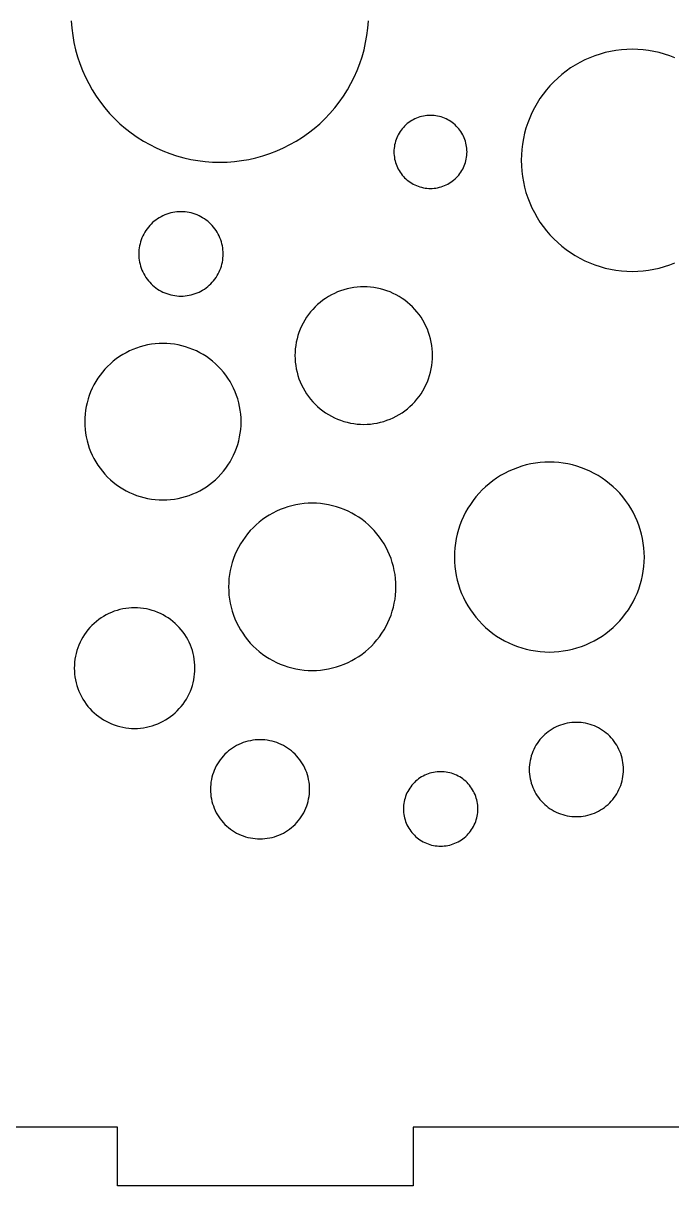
# Model space of a CAD drawing. Header units: millimetres. Extents: x 0 to 375, y -237 to 0.
# Drawn here: x 199.4 to 234.5, y -126.3 to -63.5 of the extents above; entities that cross this region are included whole.
import ezdxf

# ---------------------------------------------------------------- set-up
doc = ezdxf.new("R2010")
doc.units = ezdxf.units.MM
doc.layers.add('CUT', color=1, linetype='Continuous')

msp = doc.modelspace()

# ---------------------------------------------------------------- linework, layer by layer
at = {"layer": 'CUT'}
for points in [[(276.825, -51.175), (276.825, -75.175), (280, -75.175), (280, -99.175), (276.825, -99.175), (276.825, -123.175), (265.5, -123.175), (265.5, -126.35), (265.5, -126.35), (249.5, -126.35), (249.5, -123.175), (220.5, -123.175), (220.5, -126.35), (204.5, -126.35), (204.5, -123.175), (193.175, -123.175)], [(202.011, -63.361), (202.04, -63.755), (202.088, -64.146), (202.155, -64.535), (202.242, -64.92), (202.347, -65.3), (202.471, -65.675), (202.613, -66.043), (202.773, -66.404), (202.95, -66.756), (203.145, -67.099), (203.356, -67.433), (203.583, -67.755), (203.826, -68.066), (204.083, -68.365), (204.355, -68.651), (204.641, -68.923), (204.94, -69.181), (205.251, -69.423), (205.574, -69.651), (205.907, -69.862), (206.25, -70.056), (206.603, -70.234), (206.963, -70.393), (207.331, -70.535), (207.706, -70.659), (208.086, -70.765), (208.471, -70.851), (208.86, -70.918), (209.252, -70.967), (209.645, -70.996), (210.04, -71.005), (210.434, -70.996), (210.828, -70.967), (211.219, -70.918), (211.608, -70.851), (211.993, -70.765), (212.373, -70.659), (212.748, -70.535), (213.116, -70.393), (213.477, -70.234), (213.829, -70.056), (214.172, -69.862), (214.506, -69.651), (214.828, -69.423), (215.139, -69.181), (215.438, -68.923), (215.724, -68.651), (215.996, -68.365), (216.254, -68.066), (216.497, -67.755), (216.724, -67.433), (216.935, -67.099), (217.129, -66.756), (217.307, -66.404), (217.467, -66.043), (217.609, -65.675), (217.732, -65.3), (217.838, -64.92), (217.924, -64.535), (217.924, -64.535), (217.992, -64.146), (218.04, -63.755), (218.069, -63.361)], [(234.637, -65.354), (234.362, -65.248), (234.082, -65.156), (233.798, -65.077), (233.511, -65.012), (233.22, -64.962), (232.928, -64.926), (232.634, -64.904), (232.339, -64.897), (232.044, -64.904), (231.75, -64.926), (231.458, -64.962), (231.168, -65.012), (230.88, -65.077), (230.596, -65.156), (230.316, -65.248), (230.041, -65.354), (229.771, -65.474), (229.508, -65.606), (229.252, -65.751), (229.003, -65.909), (228.762, -66.079), (228.529, -66.26), (228.306, -66.453), (228.093, -66.656), (227.889, -66.869), (227.697, -67.093), (227.516, -67.325), (227.346, -67.566), (227.188, -67.815), (227.043, -68.071), (226.91, -68.335), (226.791, -68.604), (226.685, -68.879), (226.592, -69.159), (226.514, -69.443), (226.449, -69.731), (226.399, -70.021), (226.363, -70.314), (226.341, -70.608), (226.334, -70.902), (226.341, -71.197), (226.363, -71.491), (226.399, -71.784), (226.449, -72.074), (226.514, -72.362), (226.592, -72.646), (226.685, -72.926), (226.791, -73.201), (226.91, -73.47), (227.043, -73.733), (227.188, -73.99), (227.346, -74.239), (227.516, -74.48), (227.697, -74.712), (227.889, -74.935), (228.093, -75.149), (228.306, -75.352), (228.529, -75.545), (228.762, -75.726), (229.003, -75.896), (229.252, -76.053), (229.508, -76.199), (229.771, -76.331), (230.041, -76.451), (230.316, -76.557), (230.596, -76.649), (230.88, -76.728), (231.168, -76.792), (231.458, -76.843), (231.75, -76.879), (232.044, -76.901), (232.339, -76.908), (232.634, -76.901), (232.928, -76.879), (233.22, -76.843), (233.511, -76.792), (233.798, -76.728), (234.082, -76.649), (234.362, -76.557), (234.637, -76.451)]]:
    msp.add_lwpolyline(points, dxfattribs=at)
for points in [[(223.344, -70.926), (223.365, -70.832), (223.382, -70.736), (223.394, -70.64), (223.401, -70.543), (223.403, -70.447), (223.401, -70.35), (223.394, -70.253), (223.382, -70.157), (223.365, -70.061), (223.344, -69.967), (223.318, -69.873), (223.288, -69.781), (223.253, -69.691), (223.214, -69.602), (223.17, -69.516), (223.122, -69.431), (223.07, -69.35), (223.015, -69.27), (222.955, -69.194), (222.892, -69.121), (222.825, -69.05), (222.755, -68.983), (222.681, -68.92), (222.605, -68.861), (222.526, -68.805), (222.444, -68.753), (222.359, -68.705), (222.273, -68.662), (222.184, -68.622), (222.094, -68.587), (222.002, -68.557), (221.908, -68.531), (221.814, -68.51), (221.718, -68.493), (221.622, -68.481), (221.525, -68.474), (221.429, -68.472), (221.332, -68.474), (221.235, -68.481), (221.139, -68.493), (221.043, -68.51), (220.949, -68.531), (220.855, -68.557), (220.763, -68.587), (220.673, -68.622), (220.584, -68.662), (220.498, -68.705), (220.413, -68.753), (220.332, -68.805), (220.252, -68.861), (220.176, -68.92), (220.102, -68.983), (220.032, -69.05), (219.965, -69.121), (219.902, -69.194), (219.843, -69.27), (219.787, -69.35), (219.735, -69.431), (219.687, -69.516), (219.644, -69.602), (219.604, -69.691), (219.569, -69.781), (219.539, -69.873), (219.513, -69.967), (219.492, -70.061), (219.475, -70.157), (219.463, -70.253), (219.456, -70.35), (219.454, -70.447), (219.456, -70.543), (219.463, -70.64), (219.475, -70.736), (219.492, -70.832), (219.513, -70.926), (219.539, -71.02), (219.569, -71.112), (219.604, -71.202), (219.644, -71.291), (219.687, -71.377), (219.735, -71.462), (219.787, -71.544), (219.843, -71.623), (219.902, -71.699), (219.965, -71.773), (220.032, -71.843), (220.102, -71.91), (220.176, -71.973), (220.252, -72.033), (220.332, -72.088), (220.413, -72.14), (220.498, -72.188), (220.584, -72.232), (220.673, -72.271), (220.763, -72.306), (220.855, -72.336), (220.949, -72.362), (221.043, -72.383), (221.139, -72.4), (221.235, -72.412), (221.332, -72.419), (221.429, -72.421), (221.525, -72.419), (221.622, -72.412), (221.718, -72.4), (221.814, -72.383), (221.908, -72.362), (222.002, -72.336), (222.094, -72.306), (222.184, -72.271), (222.273, -72.232), (222.359, -72.188), (222.444, -72.14), (222.526, -72.088), (222.605, -72.033), (222.681, -71.973), (222.755, -71.91), (222.825, -71.843), (222.892, -71.773), (222.955, -71.699), (223.015, -71.623), (223.07, -71.544), (223.122, -71.462), (223.17, -71.377), (223.214, -71.291), (223.253, -71.202), (223.288, -71.112), (223.318, -71.02), (223.344, -70.926)], [(210.153, -76.519), (210.177, -76.409), (210.196, -76.299), (210.21, -76.188), (210.218, -76.076), (210.221, -75.964), (210.218, -75.852), (210.21, -75.74), (210.196, -75.629), (210.177, -75.519), (210.153, -75.41), (210.123, -75.302), (210.088, -75.195), (210.047, -75.091), (210.002, -74.988), (209.952, -74.888), (209.896, -74.791), (209.837, -74.696), (209.772, -74.605), (209.703, -74.516), (209.63, -74.432), (209.553, -74.351), (209.472, -74.273), (209.387, -74.2), (209.299, -74.131), (209.207, -74.067), (209.112, -74.007), (209.015, -73.952), (208.915, -73.901), (208.812, -73.856), (208.708, -73.816), (208.602, -73.78), (208.494, -73.751), (208.384, -73.726), (208.274, -73.707), (208.163, -73.693), (208.051, -73.685), (207.939, -73.682), (207.827, -73.685), (207.716, -73.693), (207.604, -73.707), (207.494, -73.726), (207.385, -73.751), (207.277, -73.78), (207.171, -73.816), (207.066, -73.856), (206.964, -73.901), (206.864, -73.952), (206.766, -74.007), (206.672, -74.067), (206.58, -74.131), (206.492, -74.2), (206.407, -74.273), (206.326, -74.351), (206.249, -74.432), (206.175, -74.516), (206.106, -74.605), (206.042, -74.696), (205.982, -74.791), (205.927, -74.888), (205.876, -74.988), (205.831, -75.091), (205.791, -75.195), (205.756, -75.302), (205.726, -75.41), (205.701, -75.519), (205.682, -75.629), (205.668, -75.74), (205.66, -75.852), (205.657, -75.964), (205.66, -76.076), (205.668, -76.188), (205.682, -76.299), (205.701, -76.409), (205.726, -76.519), (205.756, -76.626), (205.791, -76.733), (205.831, -76.837), (205.876, -76.94), (205.927, -77.04), (205.982, -77.137), (206.042, -77.232), (206.106, -77.323), (206.175, -77.412), (206.249, -77.496), (206.326, -77.578), (206.407, -77.655), (206.492, -77.728), (206.58, -77.797), (206.672, -77.861), (206.766, -77.921), (206.864, -77.976), (206.964, -78.027), (207.066, -78.072), (207.171, -78.113), (207.277, -78.148), (207.385, -78.178), (207.494, -78.202), (207.604, -78.221), (207.716, -78.235), (207.827, -78.243), (207.939, -78.246), (208.051, -78.243), (208.163, -78.235), (208.274, -78.221), (208.384, -78.202), (208.494, -78.178), (208.602, -78.148), (208.708, -78.113), (208.812, -78.072), (208.915, -78.027), (209.015, -77.976), (209.112, -77.921), (209.207, -77.861), (209.299, -77.797), (209.387, -77.728), (209.472, -77.655), (209.553, -77.578), (209.63, -77.496), (209.703, -77.412), (209.772, -77.323), (209.837, -77.232), (209.896, -77.137), (209.952, -77.04), (210.002, -76.94), (210.047, -76.837), (210.088, -76.733), (210.123, -76.626), (210.153, -76.519)], [(221.471, -82.185), (221.503, -82.005), (221.525, -81.824), (221.538, -81.642), (221.543, -81.459), (221.538, -81.276), (221.525, -81.094), (221.503, -80.913), (221.471, -80.733), (221.431, -80.555), (221.383, -80.379), (221.326, -80.206), (221.26, -80.035), (221.186, -79.868), (221.104, -79.705), (221.014, -79.547), (220.916, -79.392), (220.811, -79.243), (220.699, -79.099), (220.579, -78.961), (220.453, -78.829), (220.321, -78.703), (220.183, -78.583), (220.039, -78.471), (219.89, -78.366), (219.735, -78.268), (219.577, -78.178), (219.413, -78.096), (219.246, -78.022), (219.076, -77.956), (218.903, -77.899), (218.727, -77.85), (218.549, -77.81), (218.369, -77.779), (218.188, -77.757), (218.005, -77.743), (217.823, -77.739), (217.64, -77.743), (217.458, -77.757), (217.277, -77.779), (217.097, -77.81), (216.919, -77.85), (216.743, -77.899), (216.57, -77.956), (216.399, -78.022), (216.232, -78.096), (216.069, -78.178), (215.91, -78.268), (215.756, -78.366), (215.607, -78.471), (215.463, -78.583), (215.325, -78.703), (215.192, -78.829), (215.066, -78.961), (214.947, -79.099), (214.835, -79.243), (214.73, -79.392), (214.632, -79.547), (214.542, -79.705), (214.46, -79.868), (214.386, -80.035), (214.32, -80.206), (214.263, -80.379), (214.214, -80.555), (214.174, -80.733), (214.143, -80.913), (214.121, -81.094), (214.107, -81.276), (214.103, -81.459), (214.107, -81.642), (214.121, -81.824), (214.143, -82.005), (214.174, -82.185), (214.214, -82.363), (214.263, -82.539), (214.32, -82.712), (214.386, -82.883), (214.46, -83.05), (214.542, -83.213), (214.632, -83.372), (214.73, -83.526), (214.835, -83.675), (214.947, -83.819), (215.066, -83.957), (215.192, -84.09), (215.325, -84.215), (215.463, -84.335), (215.607, -84.447), (215.756, -84.552), (215.91, -84.65), (216.069, -84.74), (216.232, -84.822), (216.399, -84.896), (216.57, -84.962), (216.743, -85.019), (216.919, -85.068), (217.097, -85.108), (217.277, -85.139), (217.458, -85.161), (217.64, -85.175), (217.823, -85.179), (218.005, -85.175), (218.188, -85.161), (218.369, -85.139), (218.549, -85.108), (218.727, -85.068), (218.903, -85.019), (219.076, -84.962), (219.246, -84.896), (219.413, -84.822), (219.577, -84.74), (219.735, -84.65), (219.89, -84.552), (220.039, -84.447), (220.183, -84.335), (220.321, -84.215), (220.453, -84.09), (220.579, -83.957), (220.699, -83.819), (220.811, -83.675), (220.916, -83.526), (221.014, -83.372), (221.104, -83.213), (221.186, -83.05), (221.26, -82.883), (221.326, -82.712), (221.383, -82.539), (221.431, -82.363), (221.471, -82.185)], [(211.067, -86.064), (211.112, -85.862), (211.148, -85.657), (211.173, -85.451), (211.188, -85.244), (211.194, -85.036), (211.188, -84.829), (211.173, -84.622), (211.148, -84.416), (211.112, -84.211), (211.067, -84.009), (211.011, -83.808), (210.946, -83.611), (210.872, -83.418), (210.787, -83.228), (210.694, -83.042), (210.592, -82.862), (210.481, -82.686), (210.361, -82.517), (210.233, -82.353), (210.098, -82.196), (209.955, -82.045), (209.804, -81.902), (209.647, -81.767), (209.483, -81.639), (209.314, -81.519), (209.138, -81.408), (208.958, -81.306), (208.772, -81.213), (208.582, -81.128), (208.389, -81.054), (208.191, -80.989), (207.991, -80.933), (207.789, -80.888), (207.584, -80.852), (207.378, -80.827), (207.171, -80.811), (206.964, -80.806), (206.756, -80.811), (206.549, -80.827), (206.343, -80.852), (206.138, -80.888), (205.936, -80.933), (205.736, -80.989), (205.539, -81.054), (205.345, -81.128), (205.155, -81.213), (204.97, -81.306), (204.789, -81.408), (204.614, -81.519), (204.444, -81.639), (204.28, -81.767), (204.123, -81.902), (203.973, -82.045), (203.829, -82.196), (203.694, -82.353), (203.566, -82.517), (203.447, -82.686), (203.335, -82.862), (203.233, -83.042), (203.14, -83.228), (203.056, -83.418), (202.981, -83.611), (202.916, -83.808), (202.86, -84.009), (202.815, -84.211), (202.779, -84.416), (202.754, -84.622), (202.739, -84.829), (202.734, -85.036), (202.739, -85.244), (202.754, -85.451), (202.779, -85.657), (202.815, -85.862), (202.86, -86.064), (202.916, -86.264), (202.981, -86.461), (203.056, -86.655), (203.14, -86.845), (203.233, -87.03), (203.335, -87.211), (203.447, -87.386), (203.566, -87.556), (203.694, -87.72), (203.829, -87.877), (203.973, -88.027), (204.123, -88.171), (204.28, -88.306), (204.444, -88.434), (204.614, -88.553), (204.789, -88.664), (204.97, -88.767), (205.155, -88.86), (205.345, -88.944), (205.539, -89.019), (205.736, -89.084), (205.936, -89.14), (206.138, -89.185), (206.343, -89.22), (206.549, -89.246), (206.756, -89.261), (206.964, -89.266), (207.171, -89.261), (207.378, -89.246), (207.584, -89.22), (207.789, -89.185), (207.991, -89.14), (208.191, -89.084), (208.389, -89.019), (208.582, -88.944), (208.772, -88.86), (208.958, -88.767), (209.138, -88.664), (209.314, -88.553), (209.483, -88.434), (209.647, -88.306), (209.804, -88.171), (209.955, -88.027), (210.098, -87.877), (210.233, -87.72), (210.361, -87.556), (210.481, -87.386), (210.592, -87.211), (210.694, -87.03), (210.787, -86.845), (210.872, -86.655), (210.946, -86.461), (211.011, -86.264), (211.067, -86.064)], [(232.836, -93.604), (232.892, -93.358), (232.935, -93.11), (232.966, -92.86), (232.984, -92.609), (232.99, -92.357), (232.984, -92.105), (232.966, -91.854), (232.935, -91.603), (232.892, -91.355), (232.836, -91.109), (232.769, -90.867), (232.69, -90.627), (232.6, -90.392), (232.497, -90.162), (232.384, -89.937), (232.26, -89.718), (232.125, -89.505), (231.98, -89.299), (231.825, -89.1), (231.66, -88.909), (231.487, -88.727), (231.304, -88.553), (231.113, -88.389), (230.915, -88.234), (230.709, -88.089), (230.496, -87.954), (230.277, -87.83), (230.052, -87.716), (229.821, -87.614), (229.586, -87.523), (229.347, -87.444), (229.104, -87.377), (228.858, -87.322), (228.61, -87.279), (228.36, -87.248), (228.109, -87.23), (227.857, -87.223), (227.605, -87.23), (227.354, -87.248), (227.104, -87.279), (226.856, -87.322), (226.61, -87.377), (226.367, -87.444), (226.128, -87.523), (225.893, -87.614), (225.662, -87.716), (225.437, -87.83), (225.218, -87.954), (225.005, -88.089), (224.799, -88.234), (224.6, -88.389), (224.41, -88.553), (224.227, -88.727), (224.053, -88.909), (223.889, -89.1), (223.734, -89.299), (223.589, -89.505), (223.454, -89.718), (223.33, -89.937), (223.217, -90.162), (223.114, -90.392), (223.024, -90.627), (222.945, -90.867), (222.878, -91.109), (222.822, -91.355), (222.779, -91.603), (222.748, -91.854), (222.73, -92.105), (222.724, -92.357), (222.73, -92.609), (222.748, -92.86), (222.779, -93.11), (222.822, -93.358), (222.878, -93.604), (222.945, -93.847), (223.024, -94.086), (223.114, -94.321), (223.217, -94.551), (223.33, -94.776), (223.454, -94.996), (223.589, -95.209), (223.734, -95.415), (223.889, -95.613), (224.053, -95.804), (224.227, -95.986), (224.41, -96.16), (224.6, -96.325), (224.799, -96.48), (225.005, -96.625), (225.218, -96.76), (225.437, -96.884), (225.662, -96.997), (225.893, -97.099), (226.128, -97.19), (226.367, -97.269), (226.61, -97.336), (226.856, -97.391), (227.104, -97.434), (227.354, -97.465), (227.605, -97.484), (227.857, -97.49), (228.109, -97.484), (228.36, -97.465), (228.61, -97.434), (228.858, -97.391), (229.104, -97.336), (229.347, -97.269), (229.586, -97.19), (229.821, -97.099), (230.052, -96.997), (230.277, -96.884), (230.496, -96.76), (230.709, -96.625), (230.915, -96.48), (231.113, -96.325), (231.304, -96.16), (231.487, -95.986), (231.66, -95.804), (231.825, -95.613), (231.98, -95.415), (232.125, -95.209), (232.26, -94.996), (232.384, -94.776), (232.497, -94.551), (232.6, -94.321), (232.69, -94.086), (232.769, -93.847), (232.836, -93.604)], [(219.425, -95.065), (219.474, -94.848), (219.512, -94.63), (219.539, -94.409), (219.555, -94.188), (219.561, -93.966), (219.555, -93.744), (219.539, -93.522), (219.512, -93.302), (219.474, -93.083), (219.425, -92.867), (219.366, -92.653), (219.296, -92.442), (219.216, -92.235), (219.126, -92.032), (219.026, -91.833), (218.917, -91.64), (218.798, -91.452), (218.67, -91.271), (218.534, -91.096), (218.389, -90.928), (218.236, -90.767), (218.075, -90.614), (217.907, -90.469), (217.731, -90.332), (217.55, -90.204), (217.362, -90.085), (217.169, -89.976), (216.971, -89.876), (216.768, -89.786), (216.561, -89.706), (216.35, -89.637), (216.136, -89.577), (215.919, -89.529), (215.7, -89.491), (215.48, -89.464), (215.258, -89.447), (215.037, -89.442), (214.815, -89.447), (214.593, -89.464), (214.373, -89.491), (214.154, -89.529), (213.937, -89.577), (213.723, -89.637), (213.512, -89.706), (213.305, -89.786), (213.102, -89.876), (212.904, -89.976), (212.711, -90.085), (212.523, -90.204), (212.342, -90.332), (212.166, -90.469), (211.998, -90.614), (211.837, -90.767), (211.684, -90.928), (211.539, -91.096), (211.403, -91.271), (211.275, -91.452), (211.156, -91.64), (211.047, -91.833), (210.947, -92.032), (210.857, -92.235), (210.777, -92.442), (210.707, -92.653), (210.648, -92.867), (210.599, -93.083), (210.561, -93.302), (210.534, -93.522), (210.518, -93.744), (210.512, -93.966), (210.518, -94.188), (210.534, -94.409), (210.561, -94.63), (210.599, -94.848), (210.648, -95.065), (210.707, -95.279), (210.777, -95.49), (210.857, -95.697), (210.947, -95.9), (211.047, -96.098), (211.156, -96.292), (211.275, -96.479), (211.403, -96.661), (211.539, -96.836), (211.684, -97.004), (211.837, -97.165), (211.998, -97.318), (212.166, -97.463), (212.342, -97.6), (212.523, -97.727), (212.711, -97.846), (212.904, -97.956), (213.102, -98.056), (213.305, -98.146), (213.512, -98.225), (213.723, -98.295), (213.937, -98.354), (214.154, -98.403), (214.373, -98.441), (214.593, -98.468), (214.815, -98.484), (215.037, -98.49), (215.258, -98.484), (215.48, -98.468), (215.7, -98.441), (215.919, -98.403), (216.136, -98.354), (216.35, -98.295), (216.561, -98.225), (216.768, -98.146), (216.971, -98.056), (217.169, -97.956), (217.362, -97.846), (217.55, -97.727), (217.731, -97.6), (217.907, -97.463), (218.075, -97.318), (218.236, -97.165), (218.389, -97.004), (218.534, -96.836), (218.67, -96.661), (218.798, -96.479), (218.917, -96.292), (219.026, -96.098), (219.126, -95.9), (219.216, -95.697), (219.296, -95.49), (219.366, -95.279), (219.425, -95.065)], [(208.632, -98.995), (208.659, -98.838), (208.679, -98.679), (208.691, -98.519), (208.695, -98.359), (208.691, -98.199), (208.679, -98.039), (208.659, -97.88), (208.632, -97.723), (208.597, -97.566), (208.554, -97.412), (208.504, -97.26), (208.446, -97.111), (208.382, -96.964), (208.31, -96.821), (208.231, -96.682), (208.145, -96.547), (208.053, -96.416), (207.954, -96.29), (207.85, -96.169), (207.739, -96.053), (207.624, -95.942), (207.502, -95.838), (207.376, -95.739), (207.245, -95.647), (207.11, -95.561), (206.971, -95.482), (206.828, -95.411), (206.681, -95.346), (206.532, -95.288), (206.38, -95.238), (206.226, -95.195), (206.069, -95.16), (205.912, -95.133), (205.753, -95.113), (205.593, -95.101), (205.433, -95.097), (205.273, -95.101), (205.113, -95.113), (204.955, -95.133), (204.797, -95.16), (204.641, -95.195), (204.486, -95.238), (204.334, -95.288), (204.185, -95.346), (204.039, -95.411), (203.896, -95.482), (203.756, -95.561), (203.621, -95.647), (203.49, -95.739), (203.364, -95.838), (203.243, -95.942), (203.127, -96.053), (203.016, -96.169), (202.912, -96.29), (202.813, -96.416), (202.721, -96.547), (202.636, -96.682), (202.557, -96.821), (202.485, -96.964), (202.42, -97.111), (202.362, -97.26), (202.312, -97.412), (202.269, -97.566), (202.234, -97.723), (202.207, -97.88), (202.187, -98.039), (202.176, -98.199), (202.172, -98.359), (202.176, -98.519), (202.187, -98.679), (202.207, -98.838), (202.234, -98.995), (202.269, -99.151), (202.312, -99.306), (202.362, -99.458), (202.42, -99.607), (202.485, -99.753), (202.557, -99.896), (202.636, -100.036), (202.721, -100.171), (202.813, -100.302), (202.912, -100.428), (203.016, -100.549), (203.127, -100.665), (203.243, -100.776), (203.364, -100.88), (203.49, -100.979), (203.621, -101.071), (203.756, -101.157), (203.896, -101.235), (204.039, -101.307), (204.185, -101.372), (204.334, -101.43), (204.486, -101.48), (204.641, -101.523), (204.797, -101.558), (204.955, -101.585), (205.113, -101.605), (205.273, -101.617), (205.433, -101.621), (205.593, -101.617), (205.753, -101.605), (205.912, -101.585), (206.069, -101.558), (206.226, -101.523), (206.38, -101.48), (206.532, -101.43), (206.681, -101.372), (206.828, -101.307), (206.971, -101.235), (207.11, -101.157), (207.245, -101.071), (207.376, -100.979), (207.502, -100.88), (207.624, -100.776), (207.739, -100.665), (207.85, -100.549), (207.954, -100.428), (208.053, -100.302), (208.145, -100.171), (208.231, -100.036), (208.31, -99.896), (208.382, -99.753), (208.446, -99.607), (208.504, -99.458), (208.554, -99.306), (208.597, -99.151), (208.632, -98.995)], [(231.815, -104.341), (231.836, -104.218), (231.852, -104.094), (231.861, -103.969), (231.864, -103.844), (231.861, -103.719), (231.852, -103.594), (231.836, -103.47), (231.815, -103.347), (231.788, -103.225), (231.754, -103.105), (231.715, -102.986), (231.67, -102.869), (231.619, -102.755), (231.563, -102.643), (231.502, -102.534), (231.435, -102.429), (231.363, -102.326), (231.286, -102.228), (231.204, -102.133), (231.118, -102.043), (231.027, -101.956), (230.933, -101.875), (230.834, -101.798), (230.732, -101.726), (230.626, -101.659), (230.517, -101.597), (230.406, -101.541), (230.291, -101.49), (230.175, -101.445), (230.056, -101.406), (229.935, -101.373), (229.813, -101.345), (229.69, -101.324), (229.566, -101.309), (229.441, -101.299), (229.316, -101.296), (229.191, -101.299), (229.067, -101.309), (228.942, -101.324), (228.819, -101.345), (228.697, -101.373), (228.577, -101.406), (228.458, -101.445), (228.341, -101.49), (228.227, -101.541), (228.115, -101.597), (228.006, -101.659), (227.901, -101.726), (227.799, -101.798), (227.7, -101.875), (227.605, -101.956), (227.515, -102.043), (227.429, -102.133), (227.347, -102.228), (227.27, -102.326), (227.198, -102.429), (227.131, -102.534), (227.069, -102.643), (227.013, -102.755), (226.962, -102.869), (226.917, -102.986), (226.878, -103.105), (226.845, -103.225), (226.818, -103.347), (226.796, -103.47), (226.781, -103.594), (226.772, -103.719), (226.769, -103.844), (226.772, -103.969), (226.781, -104.094), (226.796, -104.218), (226.818, -104.341), (226.845, -104.463), (226.878, -104.584), (226.917, -104.702), (226.962, -104.819), (227.013, -104.933), (227.069, -105.045), (227.131, -105.154), (227.198, -105.26), (227.27, -105.362), (227.347, -105.46), (227.429, -105.555), (227.515, -105.646), (227.605, -105.732), (227.7, -105.814), (227.799, -105.89), (227.901, -105.962), (228.006, -106.029), (228.115, -106.091), (228.227, -106.147), (228.341, -106.198), (228.458, -106.243), (228.577, -106.282), (228.697, -106.315), (228.819, -106.343), (228.942, -106.364), (229.067, -106.38), (229.191, -106.389), (229.316, -106.392), (229.441, -106.389), (229.566, -106.38), (229.69, -106.364), (229.813, -106.343), (229.935, -106.315), (230.056, -106.282), (230.175, -106.243), (230.291, -106.198), (230.406, -106.147), (230.517, -106.091), (230.626, -106.029), (230.732, -105.962), (230.834, -105.89), (230.933, -105.814), (231.027, -105.732), (231.118, -105.646), (231.204, -105.555), (231.286, -105.46), (231.363, -105.362), (231.435, -105.26), (231.502, -105.154), (231.563, -105.045), (231.619, -104.933), (231.67, -104.819), (231.715, -104.702), (231.754, -104.584), (231.788, -104.463), (231.815, -104.341)], [(214.841, -105.436), (214.863, -105.307), (214.879, -105.176), (214.889, -105.045), (214.892, -104.914), (214.889, -104.782), (214.879, -104.651), (214.863, -104.521), (214.841, -104.391), (214.812, -104.263), (214.777, -104.136), (214.735, -104.011), (214.688, -103.888), (214.635, -103.768), (214.576, -103.651), (214.511, -103.536), (214.44, -103.425), (214.365, -103.317), (214.284, -103.214), (214.198, -103.114), (214.107, -103.019), (214.012, -102.928), (213.912, -102.842), (213.809, -102.761), (213.701, -102.686), (213.59, -102.615), (213.476, -102.55), (213.358, -102.491), (213.238, -102.438), (213.115, -102.391), (212.99, -102.349), (212.863, -102.314), (212.735, -102.285), (212.606, -102.263), (212.475, -102.247), (212.344, -102.237), (212.212, -102.234), (212.081, -102.237), (211.95, -102.247), (211.819, -102.263), (211.69, -102.285), (211.561, -102.314), (211.434, -102.349), (211.31, -102.391), (211.187, -102.438), (211.067, -102.491), (210.949, -102.55), (210.835, -102.615), (210.724, -102.686), (210.616, -102.761), (210.512, -102.842), (210.413, -102.928), (210.318, -103.019), (210.227, -103.114), (210.141, -103.214), (210.06, -103.317), (209.984, -103.425), (209.914, -103.536), (209.849, -103.651), (209.79, -103.768), (209.737, -103.888), (209.689, -104.011), (209.648, -104.136), (209.613, -104.263), (209.584, -104.391), (209.562, -104.521), (209.546, -104.651), (209.536, -104.782), (209.533, -104.914), (209.536, -105.045), (209.546, -105.176), (209.562, -105.307), (209.584, -105.436), (209.613, -105.565), (209.648, -105.692), (209.689, -105.816), (209.737, -105.939), (209.79, -106.059), (209.849, -106.177), (209.914, -106.291), (209.984, -106.402), (210.06, -106.51), (210.141, -106.614), (210.227, -106.713), (210.318, -106.809), (210.413, -106.899), (210.512, -106.985), (210.616, -107.066), (210.724, -107.142), (210.835, -107.212), (210.949, -107.277), (211.067, -107.336), (211.187, -107.389), (211.31, -107.437), (211.434, -107.478), (211.561, -107.513), (211.69, -107.542), (211.819, -107.564), (211.95, -107.581), (212.081, -107.59), (212.212, -107.593), (212.344, -107.59), (212.475, -107.581), (212.606, -107.564), (212.735, -107.542), (212.863, -107.513), (212.99, -107.478), (213.115, -107.437), (213.238, -107.389), (213.358, -107.336), (213.476, -107.277), (213.59, -107.212), (213.701, -107.142), (213.809, -107.066), (213.912, -106.985), (214.012, -106.899), (214.107, -106.809), (214.198, -106.713), (214.284, -106.614), (214.365, -106.51), (214.44, -106.402), (214.511, -106.291), (214.576, -106.177), (214.635, -106.059), (214.688, -105.939), (214.735, -105.816), (214.777, -105.692), (214.812, -105.565), (214.841, -105.436)], [(223.954, -106.366), (223.971, -106.269), (223.983, -106.171), (223.99, -106.072), (223.993, -105.973), (223.99, -105.874), (223.983, -105.776), (223.971, -105.678), (223.954, -105.58), (223.932, -105.484), (223.906, -105.389), (223.875, -105.295), (223.839, -105.203), (223.799, -105.112), (223.755, -105.024), (223.706, -104.938), (223.653, -104.855), (223.596, -104.774), (223.536, -104.696), (223.471, -104.621), (223.403, -104.55), (223.331, -104.481), (223.256, -104.417), (223.179, -104.356), (223.098, -104.299), (223.014, -104.246), (222.928, -104.198), (222.84, -104.153), (222.75, -104.113), (222.658, -104.078), (222.564, -104.047), (222.468, -104.02), (222.372, -103.999), (222.275, -103.982), (222.177, -103.97), (222.078, -103.962), (221.979, -103.96), (221.88, -103.962), (221.782, -103.97), (221.684, -103.982), (221.587, -103.999), (221.49, -104.02), (221.395, -104.047), (221.301, -104.078), (221.209, -104.113), (221.119, -104.153), (221.03, -104.198), (220.944, -104.246), (220.861, -104.299), (220.78, -104.356), (220.702, -104.417), (220.627, -104.481), (220.556, -104.55), (220.488, -104.621), (220.423, -104.696), (220.362, -104.774), (220.305, -104.855), (220.252, -104.938), (220.204, -105.024), (220.159, -105.112), (220.119, -105.203), (220.084, -105.295), (220.053, -105.389), (220.026, -105.484), (220.005, -105.58), (219.988, -105.678), (219.976, -105.776), (219.968, -105.874), (219.966, -105.973), (219.968, -106.072), (219.976, -106.171), (219.988, -106.269), (220.005, -106.366), (220.026, -106.462), (220.053, -106.558), (220.084, -106.651), (220.119, -106.744), (220.159, -106.834), (220.204, -106.922), (220.252, -107.008), (220.305, -107.092), (220.362, -107.172), (220.423, -107.25), (220.488, -107.325), (220.556, -107.397), (220.627, -107.465), (220.702, -107.529), (220.78, -107.59), (220.861, -107.647), (220.944, -107.7), (221.03, -107.749), (221.119, -107.793), (221.209, -107.833), (221.301, -107.869), (221.395, -107.9), (221.49, -107.926), (221.587, -107.948), (221.684, -107.965), (221.782, -107.977), (221.88, -107.984), (221.979, -107.986), (222.078, -107.984), (222.177, -107.977), (222.275, -107.965), (222.372, -107.948), (222.468, -107.926), (222.564, -107.9), (222.658, -107.869), (222.75, -107.833), (222.84, -107.793), (222.928, -107.749), (223.014, -107.7), (223.098, -107.647), (223.179, -107.59), (223.256, -107.529), (223.331, -107.465), (223.403, -107.397), (223.471, -107.325), (223.536, -107.25), (223.596, -107.172), (223.653, -107.092), (223.706, -107.008), (223.755, -106.922), (223.799, -106.834), (223.839, -106.744), (223.875, -106.651), (223.906, -106.558), (223.932, -106.462), (223.954, -106.366)]]:
    msp.add_lwpolyline(points, close=True, dxfattribs=at)

doc.saveas('drawing.dxf')
